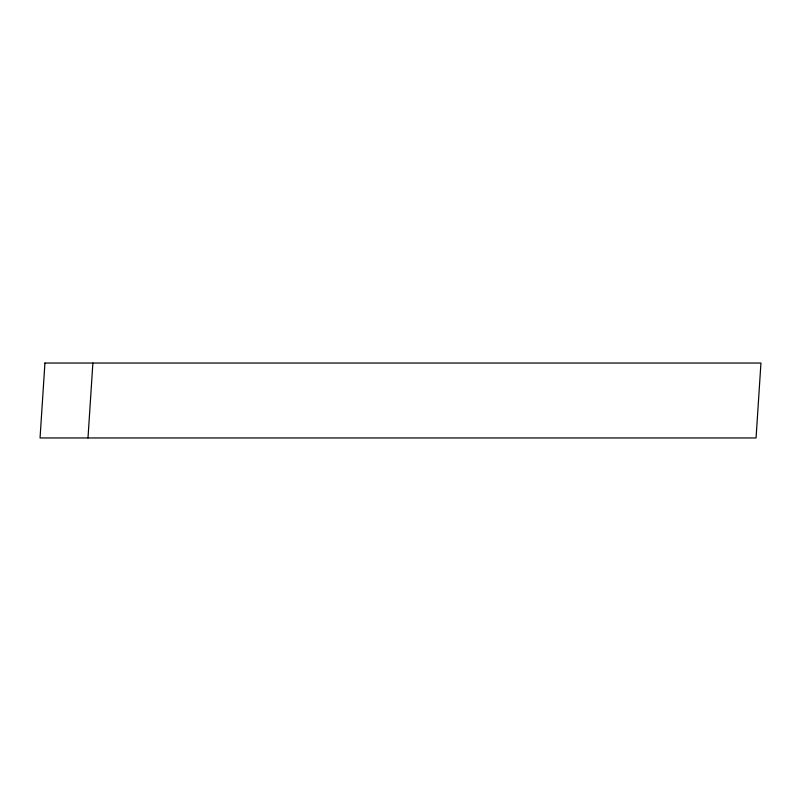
<?xml version="1.0" encoding="UTF-8"?>
<svg xmlns="http://www.w3.org/2000/svg" width="801" height="801" viewBox="0 0 801 801"><rect width="100%" height="100%" fill="white"/><g stroke="black" fill="none" stroke-linecap="round" stroke-linejoin="round"><path stroke-width="1.2" d="M87.99 437.957L92.876 363.043M44.936 363.043L40.05 437.957L756.064 437.957L760.95 363.043L44.936 363.043"/></g></svg>
